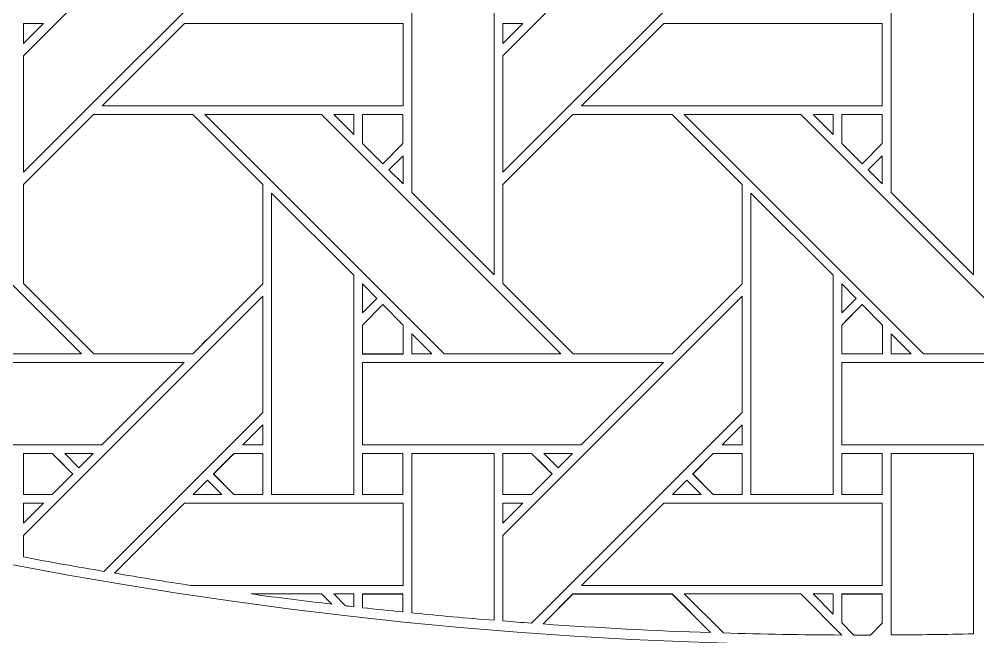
# Model space of a CAD drawing. Header units: inches. Extents: x 2.4 to 22.4, y -0.9 to 19.1.
# Drawn here: x 10.714 to 12.612, y 0.234 to 1.456 of the extents above; entities that cross this region are included whole.
import ezdxf

# ---------------------------------------------------------------- set-up
doc = ezdxf.new("R2010")
doc.units = ezdxf.units.IN
doc.header["$MEASUREMENT"] = 0
doc.layers.add('Design', color=7, linetype='Continuous', lineweight=0)

msp = doc.modelspace()

# ---------------------------------------------------------------- linework, layer by layer
at = {"layer": 'Design'}
for points, knots in [([(12.3829, 19.0948), (6.86, 19.0948), (2.3829, 14.6176), (2.3829, 9.0948), (2.3829, 3.5719), (6.86, -0.9052), (12.3829, -0.9052), (17.9057, -0.9052), (22.3829, 3.5719), (22.3829, 9.0948), (22.3829, 14.6176), (17.9057, 19.0948), (12.3829, 19.0948)], [0, 0, 0, 0, 1, 1, 1, 2, 2, 2, 3, 3, 3, 4, 4, 4, 4]), ([(12.3829, 17.972), (7.4801, 17.972), (3.5056, 13.9975), (3.5056, 9.0948), (3.5056, 4.192), (7.4801, 0.2175), (12.3829, 0.2175), (17.2856, 0.2175), (21.2601, 4.192), (21.2601, 9.0948), (21.2601, 13.9975), (17.2856, 17.972), (12.3829, 17.972)], [0, 0, 0, 0, 1, 1, 1, 2, 2, 2, 3, 3, 3, 4, 4, 4, 4]), ([(10.7229, 1.3833), (10.7229, 1.3833), (11.1966, 1.8569), (11.1966, 1.8569), (11.1966, 1.8569), (11.1966, 1.6268), (11.1966, 1.6268), (11.1966, 1.6268), (10.7229, 1.1532), (10.7229, 1.1532), (10.7229, 1.1532), (10.7229, 1.3833), (10.7229, 1.3833)], [0, 0, 0, 0, 1, 1, 1, 2, 2, 2, 3, 3, 3, 4, 4, 4, 4]), ([(11.6717, 1.3833), (11.6717, 1.3833), (12.1453, 1.8569), (12.1453, 1.8569), (12.1453, 1.8569), (12.1453, 1.6268), (12.1453, 1.6268), (12.1453, 1.6268), (11.6717, 1.1532), (11.6717, 1.1532), (11.6717, 1.1532), (11.6717, 1.3833), (11.6717, 1.3833)], [0, 0, 0, 0, 1, 1, 1, 2, 2, 2, 3, 3, 3, 4, 4, 4, 4]), ([(11.6545, 1.5454), (11.6545, 1.5454), (11.6545, 0.9503), (11.6545, 0.9503), (11.6545, 0.9503), (11.4916, 1.1132), (11.4916, 1.1132), (11.4916, 1.1132), (11.4916, 1.5454), (11.4916, 1.5454), (11.4916, 1.5454), (11.6545, 1.5454), (11.6545, 1.5454)], [0, 0, 0, 0, 1, 1, 1, 2, 2, 2, 3, 3, 3, 4, 4, 4, 4]), ([(12.6032, 1.5454), (12.6032, 1.5454), (12.6032, 0.9503), (12.6032, 0.9503), (12.6032, 0.9503), (12.4403, 1.1132), (12.4403, 1.1132), (12.4403, 1.1132), (12.4403, 1.5454), (12.4403, 1.5454), (12.4403, 1.5454), (12.6032, 1.5454), (12.6032, 1.5454)], [0, 0, 0, 0, 1, 1, 1, 2, 2, 2, 3, 3, 3, 4, 4, 4, 4]), ([(10.7628, 1.4475), (10.7628, 1.4475), (10.7229, 1.4076), (10.7229, 1.4076), (10.7229, 1.4076), (10.7229, 1.4475), (10.7229, 1.4475), (10.7229, 1.4475), (10.7628, 1.4475), (10.7628, 1.4475)], [0, 0, 0, 0, 1, 1, 1, 2, 2, 2, 3, 3, 3, 3]), ([(10.8788, 1.2847), (10.8788, 1.2847), (11.0416, 1.4475), (11.0416, 1.4475), (11.0416, 1.4475), (11.4741, 1.4475), (11.4741, 1.4475), (11.4741, 1.4475), (11.4741, 1.2847), (11.4741, 1.2847), (11.4741, 1.2847), (10.8788, 1.2847), (10.8788, 1.2847)], [0, 0, 0, 0, 1, 1, 1, 2, 2, 2, 3, 3, 3, 4, 4, 4, 4]), ([(11.7115, 1.4475), (11.7115, 1.4475), (11.6717, 1.4076), (11.6717, 1.4076), (11.6717, 1.4076), (11.6717, 1.4475), (11.6717, 1.4475), (11.6717, 1.4475), (11.7115, 1.4475), (11.7115, 1.4475)], [0, 0, 0, 0, 1, 1, 1, 2, 2, 2, 3, 3, 3, 3]), ([(11.8275, 1.2847), (11.8275, 1.2847), (11.9904, 1.4475), (11.9904, 1.4475), (11.9904, 1.4475), (12.4228, 1.4475), (12.4228, 1.4475), (12.4228, 1.4475), (12.4228, 1.2847), (12.4228, 1.2847), (12.4228, 1.2847), (11.8275, 1.2847), (11.8275, 1.2847)], [0, 0, 0, 0, 1, 1, 1, 2, 2, 2, 3, 3, 3, 4, 4, 4, 4]), ([(10.4077, 0.9938), (10.4077, 0.9938), (10.1334, 1.2675), (10.1334, 1.2675), (10.1334, 1.2675), (10.3643, 1.2675), (10.3643, 1.2675), (10.3643, 1.2675), (10.838, 0.7939), (10.838, 0.7939), (10.838, 0.7939), (10.6069, 0.7939), (10.6069, 0.7939), (10.6069, 0.7939), (10.4077, 0.9938), (10.4077, 0.9938)], [0, 0, 0, 0, 1, 1, 1, 2, 2, 2, 3, 3, 3, 4, 4, 4, 5, 5, 5, 5]), ([(11.0579, 0.7938), (11.0579, 0.7938), (10.8622, 0.7938), (10.8622, 0.7938), (10.8622, 0.7938), (10.7229, 0.9331), (10.7229, 0.9331), (10.7229, 0.9331), (10.7229, 1.1287), (10.7229, 1.1287), (10.7229, 1.1287), (10.8616, 1.2674), (10.8616, 1.2674), (10.8616, 1.2674), (11.0578, 1.2674), (11.0578, 1.2674), (11.0578, 1.2674), (11.1966, 1.1287), (11.1966, 1.1287), (11.1966, 1.1287), (11.1966, 0.9325), (11.1966, 0.9325), (11.1788, 0.9146), (11.0669, 0.8028), (11.0579, 0.7938)], [0, 0, 0, 0, 1, 1, 1, 2, 2, 2, 3, 3, 3, 4, 4, 4, 5, 5, 5, 6, 6, 6, 7, 7, 7, 8, 8, 8, 8]), ([(10.8622, 0.7938), (10.8622, 0.7938), (10.7229, 0.9331), (10.7229, 0.9331), (10.7229, 0.9331), (10.7229, 1.1287), (10.7229, 1.1287), (10.7229, 1.1287), (10.8616, 1.2674), (10.8616, 1.2674), (10.8616, 1.2674), (11.0578, 1.2674), (11.0578, 1.2674), (11.0578, 1.2674), (11.1966, 1.1287), (11.1966, 1.1287), (11.1966, 1.1287), (11.1966, 0.9325), (11.1966, 0.9325), (11.1787, 0.9145), (11.0668, 0.8028), (11.0579, 0.7938), (11.0579, 0.7938), (10.8622, 0.7938), (10.8622, 0.7938)], [0, 0, 0, 0, 1, 1, 1, 2, 2, 2, 3, 3, 3, 4, 4, 4, 5, 5, 5, 6, 6, 6, 7, 7, 7, 8, 8, 8, 8]), ([(11.0821, 1.2675), (11.0821, 1.2675), (11.313, 1.2675), (11.313, 1.2675), (11.313, 1.2675), (11.7867, 0.7939), (11.7867, 0.7939), (11.7867, 0.7939), (11.5556, 0.7939), (11.5556, 0.7939), (11.5556, 0.7939), (11.0821, 1.2675), (11.0821, 1.2675)], [0, 0, 0, 0, 1, 1, 1, 2, 2, 2, 3, 3, 3, 4, 4, 4, 4]), ([(11.3766, 1.2675), (11.3766, 1.2675), (11.3766, 1.2277), (11.3766, 1.2277), (11.3766, 1.2277), (11.3372, 1.2675), (11.3372, 1.2675), (11.3372, 1.2675), (11.3766, 1.2675), (11.3766, 1.2675)], [0, 0, 0, 0, 1, 1, 1, 2, 2, 2, 3, 3, 3, 3]), ([(11.474, 1.2675), (11.474, 1.2675), (11.474, 1.2099), (11.474, 1.2099), (11.474, 1.2099), (11.4341, 1.1699), (11.4341, 1.1699), (11.4341, 1.1699), (11.3938, 1.2102), (11.3938, 1.2102), (11.3938, 1.2102), (11.3938, 1.2675), (11.3938, 1.2675), (11.3938, 1.2675), (11.474, 1.2675), (11.474, 1.2675)], [0, 0, 0, 0, 1, 1, 1, 2, 2, 2, 3, 3, 3, 4, 4, 4, 5, 5, 5, 5]), ([(11.4341, 1.1699), (11.4341, 1.1699), (11.3938, 1.2102), (11.3938, 1.2102), (11.3938, 1.2102), (11.3938, 1.2675), (11.3938, 1.2675), (11.3938, 1.2675), (11.474, 1.2675), (11.474, 1.2675), (11.474, 1.2675), (11.474, 1.2099), (11.474, 1.2099), (11.474, 1.2099), (11.4341, 1.1699), (11.4341, 1.1699)], [0, 0, 0, 0, 1, 1, 1, 2, 2, 2, 3, 3, 3, 4, 4, 4, 5, 5, 5, 5]), ([(11.6717, 0.9331), (11.6717, 0.9331), (11.6717, 1.1287), (11.6717, 1.1287), (11.6717, 1.1287), (11.8104, 1.2674), (11.8104, 1.2674), (11.8104, 1.2674), (12.0066, 1.2674), (12.0066, 1.2674), (12.0066, 1.2674), (12.1453, 1.1287), (12.1453, 1.1287), (12.1453, 1.1287), (12.1453, 0.9325), (12.1453, 0.9325), (12.1275, 0.9146), (12.0156, 0.8028), (12.0066, 0.7938), (12.0066, 0.7938), (11.8109, 0.7938), (11.8109, 0.7938), (11.8109, 0.7938), (11.6717, 0.9331), (11.6717, 0.9331)], [0, 0, 0, 0, 1, 1, 1, 2, 2, 2, 3, 3, 3, 4, 4, 4, 5, 5, 5, 6, 6, 6, 7, 7, 7, 8, 8, 8, 8]), ([(11.8109, 0.7938), (11.8109, 0.7938), (11.6717, 0.9331), (11.6717, 0.9331), (11.6717, 0.9331), (11.6717, 1.1287), (11.6717, 1.1287), (11.6717, 1.1287), (11.8104, 1.2674), (11.8104, 1.2674), (11.8104, 1.2674), (12.0066, 1.2674), (12.0066, 1.2674), (12.0066, 1.2674), (12.1453, 1.1287), (12.1453, 1.1287), (12.1453, 1.1287), (12.1453, 0.9325), (12.1453, 0.9325), (12.1275, 0.9146), (12.0156, 0.8028), (12.0066, 0.7938), (12.0066, 0.7938), (11.8109, 0.7938), (11.8109, 0.7938)], [0, 0, 0, 0, 1, 1, 1, 2, 2, 2, 3, 3, 3, 4, 4, 4, 5, 5, 5, 6, 6, 6, 7, 7, 7, 8, 8, 8, 8]), ([(12.0308, 1.2675), (12.0308, 1.2675), (12.2618, 1.2675), (12.2618, 1.2675), (12.2618, 1.2675), (12.7354, 0.7939), (12.7354, 0.7939), (12.7354, 0.7939), (12.5044, 0.7939), (12.5044, 0.7939), (12.5044, 0.7939), (12.0308, 1.2675), (12.0308, 1.2675)], [0, 0, 0, 0, 1, 1, 1, 2, 2, 2, 3, 3, 3, 4, 4, 4, 4]), ([(12.3253, 1.2675), (12.3253, 1.2675), (12.3253, 1.2277), (12.3253, 1.2277), (12.3253, 1.2277), (12.2859, 1.2675), (12.2859, 1.2675), (12.2859, 1.2675), (12.3253, 1.2675), (12.3253, 1.2675)], [0, 0, 0, 0, 1, 1, 1, 2, 2, 2, 3, 3, 3, 3]), ([(12.3425, 1.2675), (12.3425, 1.2675), (12.4228, 1.2675), (12.4228, 1.2675), (12.4228, 1.2675), (12.4228, 1.2099), (12.4228, 1.2099), (12.4228, 1.2099), (12.3828, 1.1699), (12.3828, 1.1699), (12.3828, 1.1699), (12.3425, 1.2102), (12.3425, 1.2102), (12.3425, 1.2102), (12.3425, 1.2675), (12.3425, 1.2675)], [0, 0, 0, 0, 1, 1, 1, 2, 2, 2, 3, 3, 3, 4, 4, 4, 5, 5, 5, 5]), ([(12.3828, 1.1699), (12.3828, 1.1699), (12.3425, 1.2102), (12.3425, 1.2102), (12.3425, 1.2102), (12.3425, 1.2675), (12.3425, 1.2675), (12.3425, 1.2675), (12.4228, 1.2675), (12.4228, 1.2675), (12.4228, 1.2675), (12.4228, 1.2099), (12.4228, 1.2099), (12.4228, 1.2099), (12.3828, 1.1699), (12.3828, 1.1699)], [0, 0, 0, 0, 1, 1, 1, 2, 2, 2, 3, 3, 3, 4, 4, 4, 5, 5, 5, 5]), ([(11.4741, 1.1857), (11.4741, 1.1857), (11.4741, 1.1305), (11.4741, 1.1305), (11.4741, 1.1305), (11.4463, 1.1579), (11.4463, 1.1579), (11.4463, 1.1579), (11.4741, 1.1857), (11.4741, 1.1857)], [0, 0, 0, 0, 1, 1, 1, 2, 2, 2, 3, 3, 3, 3]), ([(12.4228, 1.1857), (12.4228, 1.1857), (12.4228, 1.1305), (12.4228, 1.1305), (12.4228, 1.1305), (12.395, 1.1579), (12.395, 1.1579), (12.395, 1.1579), (12.4228, 1.1857), (12.4228, 1.1857)], [0, 0, 0, 0, 1, 1, 1, 2, 2, 2, 3, 3, 3, 3]), ([(11.3765, 0.9495), (11.3765, 0.9495), (11.3765, 0.5159), (11.3765, 0.5159), (11.3765, 0.5159), (11.2137, 0.5159), (11.2137, 0.5159), (11.2137, 0.5159), (11.2137, 1.1117), (11.2137, 1.1117), (11.2137, 1.1117), (11.3765, 0.9495), (11.3765, 0.9495)], [0, 0, 0, 0, 1, 1, 1, 2, 2, 2, 3, 3, 3, 4, 4, 4, 4]), ([(12.3252, 0.9495), (12.3252, 0.9495), (12.3252, 0.5159), (12.3252, 0.5159), (12.3252, 0.5159), (12.1625, 0.5159), (12.1625, 0.5159), (12.1625, 0.5159), (12.1625, 1.1117), (12.1625, 1.1117), (12.1625, 1.1117), (12.3252, 0.9495), (12.3252, 0.9495)], [0, 0, 0, 0, 1, 1, 1, 2, 2, 2, 3, 3, 3, 4, 4, 4, 4]), ([(11.3938, 0.8753), (11.3938, 0.8753), (11.3938, 0.9321), (11.3938, 0.9321), (11.3938, 0.9321), (11.422, 0.9035), (11.422, 0.9035), (11.422, 0.9035), (11.3938, 0.8753), (11.3938, 0.8753)], [0, 0, 0, 0, 1, 1, 1, 2, 2, 2, 3, 3, 3, 3]), ([(12.3425, 0.8753), (12.3425, 0.8753), (12.3425, 0.9321), (12.3425, 0.9321), (12.3425, 0.9321), (12.3707, 0.9035), (12.3707, 0.9035), (12.3707, 0.9035), (12.3425, 0.8753), (12.3425, 0.8753)], [0, 0, 0, 0, 1, 1, 1, 2, 2, 2, 3, 3, 3, 3]), ([(10.7229, 0.4345), (10.7229, 0.4345), (11.1966, 0.9081), (11.1966, 0.9081), (11.1966, 0.9081), (11.1966, 0.6781), (11.1966, 0.6781), (11.1966, 0.6781), (10.882, 0.3635), (10.882, 0.3635), (10.8289, 0.3726), (10.7758, 0.3819), (10.7229, 0.392), (10.7229, 0.392), (10.7229, 0.4345), (10.7229, 0.4345)], [0, 0, 0, 0, 1, 1, 1, 2, 2, 2, 3, 3, 3, 4, 4, 4, 5, 5, 5, 5]), ([(11.6717, 0.4345), (11.6717, 0.4345), (12.1453, 0.9081), (12.1453, 0.9081), (12.1453, 0.9081), (12.1453, 0.6781), (12.1453, 0.6781), (12.1453, 0.6781), (11.7283, 0.261), (11.7283, 0.261), (11.7094, 0.2624), (11.6905, 0.2639), (11.6717, 0.2654), (11.6717, 0.2654), (11.6717, 0.4345), (11.6717, 0.4345)], [0, 0, 0, 0, 1, 1, 1, 2, 2, 2, 3, 3, 3, 4, 4, 4, 5, 5, 5, 5]), ([(11.3938, 0.7935), (11.3938, 0.7935), (11.3938, 0.8509), (11.3938, 0.8509), (11.3938, 0.8509), (11.4341, 0.8912), (11.4341, 0.8912), (11.4341, 0.8912), (11.4744, 0.8509), (11.4744, 0.8509), (11.4744, 0.8509), (11.4744, 0.7935), (11.4744, 0.7935), (11.4744, 0.7935), (11.3938, 0.7935), (11.3938, 0.7935)], [0, 0, 0, 0, 1, 1, 1, 2, 2, 2, 3, 3, 3, 4, 4, 4, 5, 5, 5, 5]), ([(11.4341, 0.8912), (11.4341, 0.8912), (11.4744, 0.8509), (11.4744, 0.8509), (11.4744, 0.8509), (11.4744, 0.7937), (11.4744, 0.7937), (11.4744, 0.7937), (11.3938, 0.7937), (11.3938, 0.7937), (11.3938, 0.7937), (11.3938, 0.8509), (11.3938, 0.8509), (11.3938, 0.8509), (11.4341, 0.8912), (11.4341, 0.8912)], [0, 0, 0, 0, 1, 1, 1, 2, 2, 2, 3, 3, 3, 4, 4, 4, 5, 5, 5, 5]), ([(12.3425, 0.7936), (12.3425, 0.7936), (12.3425, 0.8509), (12.3425, 0.8509), (12.3425, 0.8509), (12.3829, 0.8912), (12.3829, 0.8912), (12.3829, 0.8912), (12.4232, 0.8509), (12.4232, 0.8509), (12.4232, 0.8509), (12.4232, 0.7936), (12.4232, 0.7936), (12.4232, 0.7936), (12.3425, 0.7936), (12.3425, 0.7936)], [0, 0, 0, 0, 1, 1, 1, 2, 2, 2, 3, 3, 3, 4, 4, 4, 5, 5, 5, 5]), ([(12.356, 0.8644), (12.356, 0.8644), (12.3829, 0.8912), (12.3829, 0.8912), (12.3829, 0.8912), (12.4232, 0.8509), (12.4232, 0.8509), (12.4232, 0.8509), (12.4232, 0.7936), (12.4232, 0.7936), (12.4232, 0.7936), (12.3425, 0.7936), (12.3425, 0.7936), (12.3425, 0.7936), (12.3425, 0.8509), (12.3425, 0.8509), (12.3425, 0.8509), (12.356, 0.8644), (12.356, 0.8644)], [0, 0, 0, 0, 1, 1, 1, 2, 2, 2, 3, 3, 3, 4, 4, 4, 5, 5, 5, 6, 6, 6, 6]), ([(11.5314, 0.7939), (11.5314, 0.7939), (11.4917, 0.7939), (11.4917, 0.7939), (11.4917, 0.7939), (11.4917, 0.8336), (11.4917, 0.8336), (11.4917, 0.8336), (11.5314, 0.7939), (11.5314, 0.7939)], [0, 0, 0, 0, 1, 1, 1, 2, 2, 2, 3, 3, 3, 3]), ([(12.4802, 0.7939), (12.4802, 0.7939), (12.4405, 0.7939), (12.4405, 0.7939), (12.4405, 0.7939), (12.4405, 0.8336), (12.4405, 0.8336), (12.4405, 0.8336), (12.4802, 0.7939), (12.4802, 0.7939)], [0, 0, 0, 0, 1, 1, 1, 2, 2, 2, 3, 3, 3, 3]), ([(10.4451, 0.6139), (10.4451, 0.6139), (10.4451, 0.7766), (10.4451, 0.7766), (10.4451, 0.7766), (11.0408, 0.7766), (11.0408, 0.7766), (11.0408, 0.7766), (10.8781, 0.6139), (10.8781, 0.6139), (10.8781, 0.6139), (10.4451, 0.6139), (10.4451, 0.6139)], [0, 0, 0, 0, 1, 1, 1, 2, 2, 2, 3, 3, 3, 4, 4, 4, 4]), ([(11.3938, 0.6139), (11.3938, 0.6139), (11.3938, 0.7766), (11.3938, 0.7766), (11.3938, 0.7766), (11.9895, 0.7766), (11.9895, 0.7766), (11.9895, 0.7766), (11.8268, 0.6139), (11.8268, 0.6139), (11.8268, 0.6139), (11.3938, 0.6139), (11.3938, 0.6139)], [0, 0, 0, 0, 1, 1, 1, 2, 2, 2, 3, 3, 3, 4, 4, 4, 4]), ([(12.3425, 0.6139), (12.3425, 0.6139), (12.3425, 0.7766), (12.3425, 0.7766), (12.3425, 0.7766), (12.9383, 0.7766), (12.9383, 0.7766), (12.9383, 0.7766), (12.7755, 0.6139), (12.7755, 0.6139), (12.7755, 0.6139), (12.3425, 0.6139), (12.3425, 0.6139)], [0, 0, 0, 0, 1, 1, 1, 2, 2, 2, 3, 3, 3, 4, 4, 4, 4]), ([(11.1568, 0.6139), (11.1568, 0.6139), (11.1966, 0.6537), (11.1966, 0.6537), (11.1966, 0.6537), (11.1966, 0.6139), (11.1966, 0.6139), (11.1966, 0.6139), (11.1568, 0.6139), (11.1568, 0.6139)], [0, 0, 0, 0, 1, 1, 1, 2, 2, 2, 3, 3, 3, 3]), ([(12.1056, 0.6139), (12.1056, 0.6139), (12.1453, 0.6537), (12.1453, 0.6537), (12.1453, 0.6537), (12.1453, 0.6139), (12.1453, 0.6139), (12.1453, 0.6139), (12.1056, 0.6139), (12.1056, 0.6139)], [0, 0, 0, 0, 1, 1, 1, 2, 2, 2, 3, 3, 3, 3]), ([(10.7229, 0.5158), (10.7229, 0.5158), (10.7229, 0.5966), (10.7229, 0.5966), (10.7229, 0.5966), (10.78, 0.5966), (10.78, 0.5966), (10.7852, 0.5914), (10.816, 0.5606), (10.8203, 0.5562), (10.8203, 0.5562), (10.7799, 0.5158), (10.7799, 0.5158), (10.7799, 0.5158), (10.7229, 0.5158), (10.7229, 0.5158)], [0, 0, 0, 0, 1, 1, 1, 2, 2, 2, 3, 3, 3, 4, 4, 4, 5, 5, 5, 5]), ([(10.8203, 0.5562), (10.8203, 0.5562), (10.7799, 0.5158), (10.7799, 0.5158), (10.7799, 0.5158), (10.7229, 0.5158), (10.7229, 0.5158), (10.7229, 0.5158), (10.7229, 0.5965), (10.7229, 0.5965), (10.7229, 0.5965), (10.78, 0.5965), (10.78, 0.5965), (10.7851, 0.5914), (10.8159, 0.5606), (10.8203, 0.5562)], [0, 0, 0, 0, 1, 1, 1, 2, 2, 2, 3, 3, 3, 4, 4, 4, 5, 5, 5, 5]), ([(10.8044, 0.5966), (10.8044, 0.5966), (10.8608, 0.5966), (10.8608, 0.5966), (10.8608, 0.5966), (10.8325, 0.5685), (10.8325, 0.5685), (10.8325, 0.5685), (10.8044, 0.5966), (10.8044, 0.5966)], [0, 0, 0, 0, 1, 1, 1, 2, 2, 2, 3, 3, 3, 3]), ([(11.1966, 0.5967), (11.1966, 0.5967), (11.1966, 0.5159), (11.1966, 0.5159), (11.1966, 0.5159), (11.1395, 0.5159), (11.1395, 0.5159), (11.1395, 0.5159), (11.0991, 0.5562), (11.0991, 0.5562), (11.0991, 0.5562), (11.1396, 0.5967), (11.1396, 0.5967), (11.1396, 0.5967), (11.1966, 0.5967), (11.1966, 0.5967)], [0, 0, 0, 0, 1, 1, 1, 2, 2, 2, 3, 3, 3, 4, 4, 4, 5, 5, 5, 5]), ([(11.1966, 0.5965), (11.1966, 0.5965), (11.1966, 0.5157), (11.1966, 0.5157), (11.1966, 0.5157), (11.1395, 0.5157), (11.1395, 0.5157), (11.1395, 0.5157), (11.0991, 0.5561), (11.0991, 0.5561), (11.0991, 0.5561), (11.1395, 0.5965), (11.1395, 0.5965), (11.1395, 0.5965), (11.1966, 0.5965), (11.1966, 0.5965)], [0, 0, 0, 0, 1, 1, 1, 2, 2, 2, 3, 3, 3, 4, 4, 4, 5, 5, 5, 5]), ([(11.3938, 0.5158), (11.3938, 0.5158), (11.3938, 0.5966), (11.3938, 0.5966), (11.3938, 0.5966), (11.474, 0.5966), (11.474, 0.5966), (11.474, 0.5966), (11.474, 0.5158), (11.474, 0.5158), (11.474, 0.5158), (11.3938, 0.5158), (11.3938, 0.5158)], [0, 0, 0, 0, 1, 1, 1, 2, 2, 2, 3, 3, 3, 4, 4, 4, 4]), ([(11.474, 0.5965), (11.474, 0.5965), (11.474, 0.5158), (11.474, 0.5158), (11.474, 0.5158), (11.3938, 0.5158), (11.3938, 0.5158), (11.3938, 0.5158), (11.3938, 0.5965), (11.3938, 0.5965), (11.3938, 0.5965), (11.474, 0.5965), (11.474, 0.5965)], [0, 0, 0, 0, 1, 1, 1, 2, 2, 2, 3, 3, 3, 4, 4, 4, 4]), ([(11.4916, 0.2813), (11.4916, 0.2813), (11.4916, 0.5966), (11.4916, 0.5966), (11.4916, 0.5966), (11.6545, 0.5966), (11.6545, 0.5966), (11.6545, 0.5966), (11.6545, 0.2668), (11.6545, 0.2668), (11.6001, 0.2712), (11.5458, 0.2759), (11.4916, 0.2813)], [0, 0, 0, 0, 1, 1, 1, 2, 2, 2, 3, 3, 3, 4, 4, 4, 4]), ([(11.6716, 0.5158), (11.6716, 0.5158), (11.6716, 0.5966), (11.6716, 0.5966), (11.6716, 0.5966), (11.7287, 0.5966), (11.7287, 0.5966), (11.734, 0.5914), (11.7648, 0.5604), (11.7691, 0.5562), (11.7691, 0.5562), (11.7286, 0.5158), (11.7286, 0.5158), (11.7286, 0.5158), (11.6716, 0.5158), (11.6716, 0.5158)], [0, 0, 0, 0, 1, 1, 1, 2, 2, 2, 3, 3, 3, 4, 4, 4, 5, 5, 5, 5]), ([(11.7691, 0.5562), (11.7691, 0.5562), (11.7286, 0.5158), (11.7286, 0.5158), (11.7286, 0.5158), (11.6716, 0.5158), (11.6716, 0.5158), (11.6716, 0.5158), (11.6716, 0.5965), (11.6716, 0.5965), (11.6716, 0.5965), (11.7287, 0.5965), (11.7287, 0.5965), (11.7338, 0.5914), (11.7646, 0.5606), (11.7691, 0.5562)], [0, 0, 0, 0, 1, 1, 1, 2, 2, 2, 3, 3, 3, 4, 4, 4, 5, 5, 5, 5]), ([(11.7531, 0.5966), (11.7531, 0.5966), (11.8095, 0.5966), (11.8095, 0.5966), (11.8095, 0.5966), (11.7813, 0.5685), (11.7813, 0.5685), (11.7813, 0.5685), (11.7531, 0.5966), (11.7531, 0.5966)], [0, 0, 0, 0, 1, 1, 1, 2, 2, 2, 3, 3, 3, 3]), ([(12.0883, 0.5965), (12.0883, 0.5965), (12.1453, 0.5965), (12.1453, 0.5965), (12.1453, 0.5965), (12.1453, 0.5157), (12.1453, 0.5157), (12.1453, 0.5157), (12.0882, 0.5157), (12.0882, 0.5157), (12.0882, 0.5157), (12.0478, 0.5561), (12.0478, 0.5561), (12.0478, 0.5561), (12.0883, 0.5965), (12.0883, 0.5965)], [0, 0, 0, 0, 1, 1, 1, 2, 2, 2, 3, 3, 3, 4, 4, 4, 5, 5, 5, 5]), ([(12.1453, 0.5967), (12.1453, 0.5967), (12.1453, 0.5159), (12.1453, 0.5159), (12.1453, 0.5159), (12.0882, 0.5159), (12.0882, 0.5159), (12.0882, 0.5159), (12.0479, 0.5562), (12.0479, 0.5562), (12.0479, 0.5562), (12.0883, 0.5967), (12.0883, 0.5967), (12.0883, 0.5967), (12.1453, 0.5967), (12.1453, 0.5967)], [0, 0, 0, 0, 1, 1, 1, 2, 2, 2, 3, 3, 3, 4, 4, 4, 5, 5, 5, 5]), ([(12.4228, 0.5159), (12.4228, 0.5159), (12.3425, 0.5159), (12.3425, 0.5159), (12.3425, 0.5159), (12.3425, 0.5966), (12.3425, 0.5966), (12.3425, 0.5966), (12.4228, 0.5966), (12.4228, 0.5966), (12.4228, 0.5966), (12.4228, 0.5159), (12.4228, 0.5159)], [0, 0, 0, 0, 1, 1, 1, 2, 2, 2, 3, 3, 3, 4, 4, 4, 4]), ([(12.3425, 0.5965), (12.3425, 0.5965), (12.4228, 0.5965), (12.4228, 0.5965), (12.4228, 0.5965), (12.4228, 0.5157), (12.4228, 0.5157), (12.4228, 0.5157), (12.3425, 0.5157), (12.3425, 0.5157), (12.3425, 0.5157), (12.3425, 0.5965), (12.3425, 0.5965)], [0, 0, 0, 0, 1, 1, 1, 2, 2, 2, 3, 3, 3, 4, 4, 4, 4]), ([(12.4403, 0.2377), (12.4403, 0.2377), (12.4403, 0.5966), (12.4403, 0.5966), (12.4403, 0.5966), (12.6032, 0.5966), (12.6032, 0.5966), (12.6032, 0.5966), (12.6032, 0.24), (12.6032, 0.24), (12.549, 0.2387), (12.4947, 0.2381), (12.4403, 0.2377)], [0, 0, 0, 0, 1, 1, 1, 2, 2, 2, 3, 3, 3, 4, 4, 4, 4]), ([(11.1153, 0.5159), (11.1153, 0.5159), (11.0588, 0.5159), (11.0588, 0.5159), (11.0588, 0.5159), (11.087, 0.5441), (11.087, 0.5441), (11.087, 0.5441), (11.1153, 0.5159), (11.1153, 0.5159)], [0, 0, 0, 0, 1, 1, 1, 2, 2, 2, 3, 3, 3, 3]), ([(12.064, 0.5159), (12.064, 0.5159), (12.0075, 0.5159), (12.0075, 0.5159), (12.0075, 0.5159), (12.0358, 0.5441), (12.0358, 0.5441), (12.0358, 0.5441), (12.064, 0.5159), (12.064, 0.5159)], [0, 0, 0, 0, 1, 1, 1, 2, 2, 2, 3, 3, 3, 3]), ([(10.7628, 0.4987), (10.7628, 0.4987), (10.7229, 0.4589), (10.7229, 0.4589), (10.7229, 0.4589), (10.7229, 0.4987), (10.7229, 0.4987), (10.7229, 0.4987), (10.7628, 0.4987), (10.7628, 0.4987)], [0, 0, 0, 0, 1, 1, 1, 2, 2, 2, 3, 3, 3, 3]), ([(11.4741, 0.3359), (11.4741, 0.3359), (11.0532, 0.3359), (11.0532, 0.3359), (11.003, 0.3435), (10.9529, 0.3516), (10.9028, 0.36), (10.9028, 0.36), (11.0416, 0.4987), (11.0416, 0.4987), (11.0416, 0.4987), (11.4741, 0.4987), (11.4741, 0.4987), (11.4741, 0.4987), (11.4741, 0.3359), (11.4741, 0.3359)], [0, 0, 0, 0, 1, 1, 1, 2, 2, 2, 3, 3, 3, 4, 4, 4, 5, 5, 5, 5]), ([(11.7115, 0.4987), (11.7115, 0.4987), (11.6717, 0.4589), (11.6717, 0.4589), (11.6717, 0.4589), (11.6717, 0.4987), (11.6717, 0.4987), (11.6717, 0.4987), (11.7115, 0.4987), (11.7115, 0.4987)], [0, 0, 0, 0, 1, 1, 1, 2, 2, 2, 3, 3, 3, 3]), ([(11.8275, 0.3359), (11.8275, 0.3359), (11.9904, 0.4987), (11.9904, 0.4987), (11.9904, 0.4987), (12.4228, 0.4987), (12.4228, 0.4987), (12.4228, 0.4987), (12.4228, 0.3359), (12.4228, 0.3359), (12.4228, 0.3359), (11.8275, 0.3359), (11.8275, 0.3359)], [0, 0, 0, 0, 1, 1, 1, 2, 2, 2, 3, 3, 3, 4, 4, 4, 4]), ([(11.3332, 0.2986), (11.2798, 0.3049), (11.2265, 0.3116), (11.1733, 0.3188), (11.1733, 0.3188), (11.313, 0.3188), (11.313, 0.3188), (11.313, 0.3188), (11.3332, 0.2986), (11.3332, 0.2986)], [0, 0, 0, 0, 1, 1, 1, 2, 2, 2, 3, 3, 3, 3]), ([(11.3372, 0.3188), (11.3372, 0.3188), (11.3766, 0.3188), (11.3766, 0.3188), (11.3766, 0.3188), (11.3766, 0.2935), (11.3766, 0.2935), (11.3711, 0.2941), (11.3657, 0.2948), (11.3603, 0.2954), (11.3603, 0.2954), (11.3372, 0.3188), (11.3372, 0.3188)], [0, 0, 0, 0, 1, 1, 1, 2, 2, 2, 3, 3, 3, 4, 4, 4, 4]), ([(11.3938, 0.2916), (11.3938, 0.2916), (11.3938, 0.3188), (11.3938, 0.3188), (11.3938, 0.3188), (11.474, 0.3188), (11.474, 0.3188), (11.474, 0.3188), (11.474, 0.2832), (11.474, 0.2832), (11.4473, 0.2859), (11.4205, 0.2887), (11.3938, 0.2916)], [0, 0, 0, 0, 1, 1, 1, 2, 2, 2, 3, 3, 3, 4, 4, 4, 4]), ([(11.3938, 0.2916), (11.3938, 0.2916), (11.3938, 0.3186), (11.3938, 0.3186), (11.3938, 0.3186), (11.474, 0.3186), (11.474, 0.3186), (11.474, 0.3186), (11.474, 0.2832), (11.474, 0.2832), (11.4473, 0.2859), (11.4205, 0.2887), (11.3938, 0.2916)], [0, 0, 0, 0, 1, 1, 1, 2, 2, 2, 3, 3, 3, 4, 4, 4, 4]), ([(12.0066, 0.3188), (12.0066, 0.3188), (12.0829, 0.2424), (12.0829, 0.2424), (11.972, 0.2461), (11.8614, 0.2518), (11.7512, 0.2595), (11.7512, 0.2595), (11.8104, 0.3188), (11.8104, 0.3188), (11.8104, 0.3188), (12.0066, 0.3188), (12.0066, 0.3188)], [0, 0, 0, 0, 1, 1, 1, 2, 2, 2, 3, 3, 3, 4, 4, 4, 4]), ([(11.7512, 0.2595), (11.7512, 0.2595), (11.8104, 0.3186), (11.8104, 0.3186), (11.8104, 0.3186), (12.0066, 0.3186), (12.0066, 0.3186), (12.0066, 0.3186), (12.0828, 0.2424), (12.0828, 0.2424), (11.9719, 0.2461), (11.8613, 0.2518), (11.7512, 0.2595)], [0, 0, 0, 0, 1, 1, 1, 2, 2, 2, 3, 3, 3, 4, 4, 4, 4]), ([(12.0308, 0.3188), (12.0308, 0.3188), (12.2618, 0.3188), (12.2618, 0.3188), (12.2618, 0.3188), (12.3429, 0.2376), (12.3429, 0.2376), (12.2645, 0.238), (12.1862, 0.2393), (12.1081, 0.2417), (12.1081, 0.2417), (12.0308, 0.3188), (12.0308, 0.3188)], [0, 0, 0, 0, 1, 1, 1, 2, 2, 2, 3, 3, 3, 4, 4, 4, 4]), ([(12.3253, 0.3188), (12.3253, 0.3188), (12.3253, 0.279), (12.3253, 0.279), (12.3253, 0.279), (12.2859, 0.3188), (12.2859, 0.3188), (12.2859, 0.3188), (12.3253, 0.3188), (12.3253, 0.3188)], [0, 0, 0, 0, 1, 1, 1, 2, 2, 2, 3, 3, 3, 3]), ([(12.3829, 0.2374), (12.3774, 0.2374), (12.372, 0.2375), (12.3666, 0.2375), (12.3666, 0.2375), (12.3425, 0.2616), (12.3425, 0.2616), (12.3425, 0.2616), (12.3425, 0.3188), (12.3425, 0.3188), (12.3425, 0.3188), (12.4228, 0.3188), (12.4228, 0.3188), (12.4228, 0.3188), (12.4228, 0.2612), (12.4228, 0.2612), (12.4228, 0.2612), (12.3991, 0.2375), (12.3991, 0.2375), (12.3937, 0.2375), (12.3883, 0.2374), (12.3829, 0.2374)], [0, 0, 0, 0, 1, 1, 1, 2, 2, 2, 3, 3, 3, 4, 4, 4, 5, 5, 5, 6, 6, 6, 7, 7, 7, 7]), ([(12.3829, 0.2374), (12.3774, 0.2374), (12.372, 0.2375), (12.3666, 0.2375), (12.3666, 0.2375), (12.3425, 0.2614), (12.3425, 0.2614), (12.3425, 0.2614), (12.3425, 0.3186), (12.3425, 0.3186), (12.3425, 0.3186), (12.4228, 0.3186), (12.4228, 0.3186), (12.4228, 0.3186), (12.4228, 0.261), (12.4228, 0.261), (12.4228, 0.261), (12.3991, 0.2375), (12.3991, 0.2375), (12.3937, 0.2375), (12.3883, 0.2374), (12.3829, 0.2374)], [0, 0, 0, 0, 1, 1, 1, 2, 2, 2, 3, 3, 3, 4, 4, 4, 5, 5, 5, 6, 6, 6, 7, 7, 7, 7])]:
    msp.add_open_spline(points, degree=3, knots=knots, dxfattribs=at)

doc.saveas('drawing.dxf')
